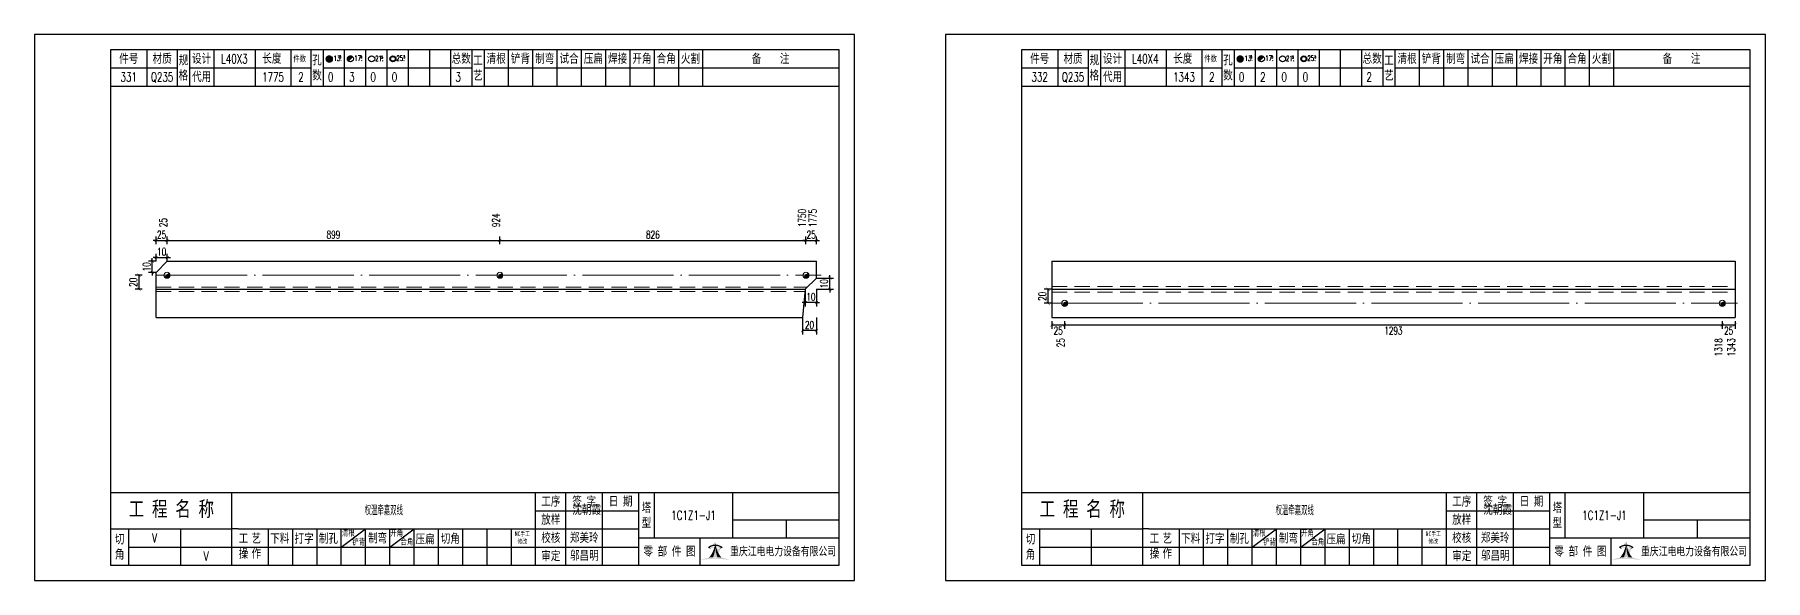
# Model space of a CAD drawing. Header units: millimetres. Extents: x -524 to 9570, y -2481 to 180.
# Drawn here: x 6900 to 7470, y -1200 to -1020 of the extents above; entities that cross this region are included whole.
import ezdxf
from ezdxf.enums import TextEntityAlignment as Align

# ---------------------------------------------------------------- set-up
doc = ezdxf.new("R2010")
doc.units = ezdxf.units.MM
doc.header["$LTSCALE"] = 20
doc.header["$PDMODE"] = 1
doc.linetypes.add('DASHDOT2X', pattern=[1.75, 1.5, -0.125, 0, -0.125])
doc.linetypes.add('HIDDEN', pattern=[0.375, 0.25, -0.125])
for name, color, linetype, lineweight in [('1', 7, 'Continuous', 25), ('11', 1, 'Continuous', 13), ('2', 1, 'HIDDEN', 13), ('5', 7, 'Continuous', 13), ('7', 3, 'DASHDOT2X', 13)]:
    doc.layers.add(name, color=color, linetype=linetype, lineweight=lineweight)
doc.styles.get("Standard").update_dxf_attribs({"font": 'simplex', "width": 0.7, "bigfont": 'gbhzfs.shx'})
doc.styles.add('SYMBOL_TXT', font='txt.shx', dxfattribs={"width": 0.6})
doc.styles.add('TITLE_TXT', font='simplex.shx', dxfattribs={"width": 0.75, "height": 2.5, "bigfont": 'gbhzfs.shx'})
doc.dimstyles.new('dimStyle4', dxfattribs={"dimtxt": 2.5, "dimasz": 1, "dimexe": 1.25, "dimexo": 0, "dimgap": 0.63, "dimtad": 2, "dimzin": 0, "dimdsep": 46, "dimtxsty": 'standard', "dimblk": 'ARCHTICK', "dimblk1": 'ARCHTICK', "dimblk2": 'ARCHTICK', "dimcen": 0.09, "dimadec": 0, "dimazin": 0, "dimtfac": 1, "dimtdec": 1, "dimtix": 1, "dimtmove": 2, "dimatfit": 3, "dimfxl": 0, "dimtolj": 1, "dimtzin": 0, "dimarcsym": 0})
doc.dimstyles.get("Standard").update_dxf_attribs({"dimtxt": 2.5, "dimasz": 1, "dimexe": 1.25, "dimexo": 0, "dimgap": 0.63, "dimtad": 1, "dimzin": 0, "dimdsep": 46, "dimtxsty": 'standard', "dimblk": 'ARCHTICK', "dimblk1": 'ARCHTICK', "dimblk2": 'ARCHTICK', "dimcen": 0.09, "dimadec": 0, "dimazin": 0, "dimtfac": 1, "dimtdec": 1, "dimtix": 1, "dimtmove": 2, "dimatfit": 3, "dimfxl": 0, "dimtolj": 1, "dimtzin": 0, "dimarcsym": 0})
pattern_1 = [(0, (-3, 0), (0, 0.0125), [])]

# ---------------------------------------------------------------- blocks, each defined once
blk = doc.blocks.new('M12_HOLE')
h = blk.add_hatch()
h.set_pattern_fill('LINE', scale=0.1, style=0)
h.set_pattern_definition(pattern_1)
h.paths.add_polyline_path([(-5, 0, 1), (-1, 0, 1)])
at = {"color": 7}
blk.add_circle((-3, 0), 2, dxfattribs=at)
at = {"color": 7, "attachment_point": 1, "style": 'SYMBOL_TXT'}
for s, insert, char_height, width in [('13\\f??|b0|i0|c0|p54;.', (-0.1170648347537053, 2.110404609075999), 3.5, 5.707453662650948), ('5', (3.739322910876695, 2.264550918150206), 1.8, 2.930899999712656)]:
    blk.add_mtext(s, dxfattribs=dict(at, insert=insert, char_height=char_height, width=width))
blk = doc.blocks.new('M16_HOLE')
h = blk.add_hatch()
h.set_pattern_fill('LINE', scale=0.1, style=0)
h.set_pattern_definition(pattern_1)
h.paths.add_polyline_path([(-1.585786437626905, 1.414213562373095, 0.668178637919299), (-5, 0, 0.198912367379658), (-4.414213562373095, -1.414213562373095)])
at = {"color": 7}
blk.add_circle((-3, 0), 2, dxfattribs=at)
at = {"color": 7, "attachment_point": 1, "style": 'SYMBOL_TXT'}
for s, insert, char_height, width in [('17.', (-0.443935574240129, 2.13042063441452), 3.5, 6.3164), ('5', (3.564570640825252, 2.25180437378188), 1.8, 1.822)]:
    blk.add_mtext(s, dxfattribs=dict(at, insert=insert, char_height=char_height, width=width))
blk = doc.blocks.new('M20_HOLE')
at = {"color": 7}
blk.add_circle((-3, 0), 2, dxfattribs=at)
at = {"color": 7, "attachment_point": 1, "style": 'SYMBOL_TXT'}
for s, insert, char_height, width in [('21.', (-0.6868754558352066, 2.009036737063269), 3.5, 6.0735), ('5', (3.321630759230175, 2.009036737063269), 1.8, 1.4576)]:
    blk.add_mtext(s, dxfattribs=dict(at, insert=insert, char_height=char_height, width=width))
blk = doc.blocks.new('M24_HOLE')
at = {"color": 7}
for radius in [2, 1.5]:
    blk.add_circle((-3, 0), radius, dxfattribs=at)
at = {"color": 7, "attachment_point": 1, "style": 'SYMBOL_TXT'}
for s, insert, char_height, width in [('25.', (-0.6868754558352066, 2.13042063441452), 3.5, 2.4294), ('5', (3.928980201610216, 2.25180437378188), 1.8, 1.9435)]:
    blk.add_mtext(s, dxfattribs=dict(at, insert=insert, char_height=char_height, width=width))
blk = doc.blocks.new('A$C1E394B87')
for p, q in [((270, 180), (0, 180)), ((0, 180), (0, 0)), ((270, 0), (270, 180)), ((0, 0), (270, 0))]:
    blk.add_line(p, q)
blk = doc.blocks.new('JgCard')
h = blk.add_hatch(color=256)
edge = h.paths.add_edge_path()
edge.add_arc((223.8016524729837, -21.84717885384339), 29.00860721842082, 79.81716678233735, 89.27812697573944)
edge.add_arc((224.5325955616654, -21.84717885384339), 29.00860721842082, 90.72187302426055, 100.1828332176626)
edge.add_arc((224.0279874541857, -3.830853464385541), 11.50536553551401, 89.30709440376557, 113.6959925615352, ccw=False)
edge.add_arc((224.3062605804644, -3.830853464385541), 11.50536553551401, 66.30400743846491, 90.69290559623443, ccw=False)
edge = h.paths.add_edge_path()
edge.add_arc((233.0302112674253, 13.18449056462987), 8.873034629199061, 191.5208225546964, 219.6965150385776)
edge.add_arc((215.3040367672247, 13.18449056462987), 8.873034629199061, 320.3034849614224, 348.4791774453036)
edge.add_arc((214.0326012329333, 11.43447699248611), 10.13453382683302, 338.1301204334909, 359.9154198731663)
edge.add_arc((234.3016468017167, 11.43447699248611), 10.13453382683302, 180.0845801266699, 201.8698795665091)
edge.add_line((225.937925765641, 10.90576856469295), (225.6552856147136, 10.35609493506945))
edge.add_arc((224.1679533083088, 7.853493107532699), 3.957321353349253, 91.41975307934291, 127.4827228769255)
edge.add_arc((215.3040367672247, 13.18449056462987), 8.873034629199061, 351.0860103832611, 357.2867084751834)
edge.add_line((222.396322269009, 10.90576856469295), (222.6789624199364, 10.35609493506945))
edge.add_line((222.6789624199364, 10.35609493506945), (221.7697188924139, 10.86032854938844))
edge.add_line((225.6552856147136, 10.35609493506945), (226.5654915637542, 10.86086227359522))
edge.add_arc((224.2330238305049, 7.883670059543192), 3.536460377387214, 93.80567765797379, 121.2894356209631)
edge.add_arc((224.1012242041452, 7.883670059543192), 3.536460377387214, 58.7105643790368, 86.1943223420262)
edge.add_arc((224.1679533083088, 7.853493107532699), 3.957321353349253, 52.53023982105776, 88.60436076552203)
edge.add_arc((233.0302112674253, 13.18449056462987), 8.873034629199061, 182.7132915248167, 188.9137221835162)
edge.add_line((224.1671240173246, 11.44943760304955), (224.1671240173246, 11.41951638194644))
blk.add_hatch(color=256).paths.add_polyline_path([(224.1671240173246, 11.41951638190653, 0.09534363958971465), (224.8964730213393, 7.65936347788454, -0.02857973389665951), (226.2029576453306, 7.517096850535836, -0.1235627947319866), (224.3359488967444, 11.41233217421416, -0.1204986991669159), (225.937925765641, 10.90576856469295), (225.6552856147136, 10.35609493506945), (226.5654915637542, 10.86086227359522, 0.5402417223769541), (226.575360567148, 10.99431825130466, 0.158715983985349), (224.2643381876442, 11.80964050730302, -0.02706108524003999), (224.1671240173246, 12.76445731824299, -0.02706225299216489), (224.0699034296731, 11.80959959181416, 0.1586661026302013), (221.7598355252794, 10.99377351487396, 0.5401762534625951), (221.7697205382283, 10.86032763670437, -5.881062471050359e-06), (221.7697188924139, 10.86032854938844), (222.6789624199364, 10.35609493506945), (222.396322269009, 10.90576856469295, -0.1204986991669226), (223.9982991379056, 11.41233217421416, -0.1235627947319868), (222.1312903893195, 7.517096850535836, -0.0285797338966575), (223.4377750133108, 7.65936347788454, 0.09534363958971454)])
for p, q in [((265, 175), (25, 175)), ((25, 175), (25, 5)), ((37, 175), (37, 163)), ((47, 175), (47, 163)), ((51, 175), (51, 163)), ((59, 175), (59, 163)), ((72.61005959575064, 175), (72.61005959575061, 163)), ((84.43573710762382, 175), (84.43573710762382, 163)), ((91, 175), (91, 163)), ((95, 175), (95, 163)), ((102, 175), (102, 163)), ((109, 175), (109, 163)), ((116, 175), (116, 163)), ((123, 175), (123, 163)), ((130, 175), (130, 163)), ((137, 175), (137, 163)), ((144, 175), (144, 163)), ((148, 175), (148, 163)), ((156, 175), (156, 163)), ((164, 175), (164, 163)), ((172, 175), (172, 163)), ((180, 175), (180, 163)), ((188, 175), (188, 163)), ((196, 175), (196, 163)), ((204, 175), (204, 163)), ((212, 175), (212, 163)), ((220, 175), (220, 163)), ((265, 5), (265, 175)), ((25, 169), (47, 169)), ((51, 168.9999999999999), (91, 168.9999999999999)), ((95, 168.9999999999999), (144, 168.9999999999999)), ((148, 169), (265, 169)), ((25, 163), (265, 163)), ((25, 29), (265, 29)), ((65, 17), (65, 29)), ((165, 5), (165, 29)), ((175, 5), (175, 29)), ((187, 5), (187, 29)), ((199, 5), (199, 29)), ((204, 29), (204, 14)), ((230, 14), (230, 29)), ((165, 23), (199, 23)), ((230, 20), (265, 20)), ((247.5, 20), (247.5, 14)), ((25, 17), (65, 17)), ((31, 5), (31, 17)), ((48, 17), (48, 5)), ((65, 5), (65, 17)), ((67, 17), (65, 17)), ((67, 17), (165, 17)), ((77, 5), (77, 17)), ((85, 5), (85, 17)), ((93, 5), (93, 17)), ((101, 5), (101, 17)), ((101, 11), (109, 17)), ((109, 5), (109, 17)), ((117, 5), (117, 17)), ((117, 11), (125, 17)), ((125, 5), (125, 17)), ((133, 5), (133, 17)), ((141, 5), (141, 17)), ((149, 5), (149, 17)), ((157, 5), (157, 17)), ((165, 17), (199, 17)), ((199, 14), (265, 14)), ((219.0802760739607, 14), (219.0802760739607, 5)), ((31, 11), (65, 11)), ((65, 11), (165, 11)), ((165, 11), (199, 11)), ((25, 5), (265, 5))]:
    blk.add_line(p, q)
blk.add_lwpolyline([(96.0334779468642, 171.9855941999696, -1), (98.0334779468642, 171.9855941999696, -1)], format="xyb", close=True)
for p in [(65.8050297978753, 166), (145, 96)]:
    blk.add_point(p)
blk.add_blockref('A$C1E394B87', (0, 0))
at = {"xscale": 0.5, "yscale": 0.5, "zscale": 0.5}
for name, p in [('M12_HOLE', (98.5334779468642, 171.9855941999696)), ('M16_HOLE', (105.5, 171.9999999999999)), ('M20_HOLE', (112.5, 171.9999999999999)), ('M24_HOLE', (119.5, 171.9999999999999))]:
    blk.add_blockref(name, p, dxfattribs=at)
at = {"attachment_point": 5, "style": 'TITLE_TXT'}
for s, insert, char_height, width in [('{\\fSimHei|b0|i0|c134|p2;件号}', (31, 172), 3, 15), ('{\\fSimHei|b0|i0|c134|p2;材质}', (42, 172), 3, 8), ('{\\fSimHei|b0|i0|c134|p2;规格}', (49, 169), 3, 4), ('{\\fSimHei|b0|i0|c134|p2;设计}', (55, 171.9999999999999), 3, 8.000000000000014), ('{\\fSimHei|b0|i0|c134|p2;长度}', (78.11684221050325, 172.0531705390044), 3, 8), ('{\\fSimHei|b0|i0|c134|p2;件数}', (87.3041250533895, 171.9999999999999), 2, 8.8244), ('{\\fSimHei|b0|i0|c134|p2;孔数}', (93, 169), 3, 4), ('{\\fSimHei|b0|i0|c134|p2;总数}', (140.5, 171.9999999999999), 3, 7), ('{\\fSimHei|b0|i0|c134|p2;工\\P艺}', (146, 169), 3, 4), ('{\\fSimHei|b0|i0|c134|p2;清根}', (152, 172), 3, 8), ('{\\fSimHei|b0|i0|c134|p2;铲背}', (160, 172), 3, 8), ('{\\fSimHei|b0|i0|c134|p2;制弯}', (168, 172), 3, 8.000000000000028), ('{\\fSimHei|b0|i0|c134|p2;试合}', (176, 172), 3, 8), ('{\\fSimHei|b0|i0|c134|p2;压扁}', (184, 172), 3, 8), ('{\\fSimHei|b0|i0|c134|p2;焊接}', (192, 172), 3, 8), ('{\\fSimHei|b0|i0|c134|p2;开角}', (200, 172), 3, 8.000000000000057), ('{\\fSimHei|b0|i0|c134|p2;合角}', (208, 172), 3, 8), ('{\\fSimHei|b0|i0|c134|p2;火割}', (216, 172), 3, 8), ('{\\fSimHei|b0|i0|c134|p2;备    注}', (242.3967818627186, 171.9765054582008), 3, 22), ('{\\fSimHei|b0|i0|c134|p2;代用}', (55, 166), 3, 8), ('{\\fSimHei|b0|i0|c134|p2;工 程 名 称}', (45.04268864723963, 23.33842704880232), 5, 47.33333333333334), ('{\\fSimHei|b0|i0|c134|p2;工序}', (170, 26), 3, 10), ('{\\fSimHei|b0|i0|c134|p2;签 字}', (181, 26), 3, 12), ('{\\fSimHei|b0|i0|c134|p2;^I沈朝霞}', (181.0520504248258, 23.27747906449889), 3, 12), ('{\\fSimHei|b0|i0|c134|p2;日 期}', (193, 26), 3, 12), ('{\\fSimHei|b0|i0|c134|p2;塔\\P型}', (201.5, 21.5), 3, 5.000000000000028), ('{\\fSimHei|b0|i0|c134|p2;放样}', (170, 20), 3, 10), ('{\\fSimHei|b0|i0|c134|p2;切\\P角}', (28, 11), 3, 6.000000000000004), ('{\\fSimHei|b0|i0|c134|p2;工\\P操}', (68.78408056366106, 11.29930144135182), 3, 6.000000000000004), ('{\\fSimHei|b0|i0|c134|p2;艺\\P作}', (73.01340619218274, 11.29930144135182), 3, 6.000000000000004), ('{\\fSimHei|b0|i0|c134|p2;下料}', (80.74376492044746, 13.75191016783555), 3, 8), ('{\\fSimHei|b0|i0|c134|p2;打字}', (88.74376492044746, 13.75191016783555), 3, 8), ('{\\fSimHei|b0|i0|c134|p2;制孔}', (96.74376492044746, 13.75191016783555), 3, 8.000000000000028), ('{\\fSimHei|b0|i0|c134|p2;清根}', (103.3080888185272, 15.56254542211099), 2, 8), ('{\\fSimHei|b0|i0|c134|p2;铲背}', (106.6982872637203, 12.58010217278223), 2, 8), ('{\\fSimHei|b0|i0|c134|p2;制弯}', (112.9524832210667, 13.86807755023182), 3, 8.000000000000028), ('{\\fSimHei|b0|i0|c134|p2;开角}', (119.2123351337376, 15.54156681030855), 2, 8.000000000000057), ('{\\fSimHei|b0|i0|c134|p2;合角}', (122.601153766583, 12.67610618408509), 2, 8), ('{\\fSimHei|b0|i0|c134|p2;压扁}', (128.5896913500159, 13.56672241423536), 3, 8), ('{\\fSimHei|b0|i0|c134|p2;切角}', (136.8970089545677, 13.6938446517654), 3, 8), ('{\\fSimHei|b0|i0|c134|p2;NC手工修改}', (160.6311373906198, 14.05820252967675), 1.5, 6.204069777279955), ('{\\fSimHei|b0|i0|c134|p2;校核}', (170, 14), 3, 10.00000000000003), ('{\\fSimHei|b0|i0|c134|p2;郑美玲}', (181, 14), 3, 12), ('{\\fSimHei|b0|i0|c134|p2;零 部 件 图}', (209.0827348158753, 9.5), 3, 30.76131175444226), ('{\\fSimHei|b0|i0|c134|p2;重庆江电电力设备有限公司}', (246.5086378857131, 9.475432444103376), 2.772000000000001, 63.29400000000002), ('{\\fSimHei|b0|i0|c134|p2;审定}', (170, 8), 3, 10), ('{\\fSimHei|b0|i0|c134|p2;邬昌明}', (181.0428184060297, 8.12303372435349), 3, 12)]:
    blk.add_mtext(s, dxfattribs=dict(at, insert=insert, char_height=char_height, width=width))
blk = doc.blocks.new('M16')
for p, q in [((-0.7071067811865476, -0.7071067811865476), (0.7071067811865475, 0.7071067811865475)), ((-0.4, 4.898425415289509e-17), (0.4, 0)), ((2.449212707644755e-17, 0.4), (0, -0.4))]:
    blk.add_line(p, q)
blk.add_circle((0, 0), 1)
for centre, radius, end in [((0, 0), 0.8, 45.00000000000001), ((0, 0), 0.6, 45.00000000000001), ((0, 0), 0.4, 45.00000000000001), ((-5.551115123125783e-17, -5.551115123125783e-17), 0.2, 45)]:
    blk.add_arc(centre, radius, 225, end)
blk = doc.blocks.new('_ArchTick')
at = {"color": 0, "linetype": 'ByBlock', "const_width": 0.15}
blk.add_lwpolyline([(-0.5, -0.5), (0.5, 0.5)], dxfattribs=at)
blk = doc.blocks.new('*D835')
at = {"layer": '11', "color": 0, "lineweight": -2}
for p, q in [((6939.999996296785, -1087.875012380202), (6938.999996296785, -1087.875012380202)), ((6939.999996296785, -1089.125012380202), (6939.999996296785, -1086.625012380202)), ((6939.999996296785, -1087.875012380202), (6943.599996296784, -1087.875012380202)), ((6943.599996296784, -1089.125012380202), (6943.599996296784, -1086.625012380202)), ((6943.599996296784, -1087.875012380202), (6944.599996296784, -1087.875012380202))]:
    blk.add_line(p, q, dxfattribs=at)
at = {"layer": 'Defpoints', "color": 0}
for p in [(6943.599996296784, -1087.875012380202), (6939.999996296785, -1089.125012380202), (6943.599996296784, -1089.125012380202)]:
    blk.add_point(p, dxfattribs=at)
at = {"layer": '11', "color": 0, "lineweight": -2}
blk.add_blockref('_ArchTick', (6939.999996296785, -1087.875012380202), dxfattribs=at)
at = {"layer": '11', "color": 0, "lineweight": -2, "rotation": 180}
blk.add_blockref('_ArchTick', (6943.599996296784, -1087.875012380202), dxfattribs=at)
at = {"layer": '11', "color": 0, "insert": (6941.799996296784, -1085.995012380202), "char_height": 2.5, "attachment_point": 5}
blk.add_mtext('\\A1;25', dxfattribs=at)
blk = doc.blocks.new('*D838')
at = {"layer": '11', "color": 0, "lineweight": -2}
for p, q in [((7153.999996296785, -1087.875012380202), (7152.999996296785, -1087.875012380202)), ((7153.999996296785, -1089.125012380202), (7153.999996296785, -1086.625012380202)), ((7153.999996296785, -1087.875012380202), (7157.499996296785, -1087.875012380202)), ((7157.499996296785, -1089.125012380202), (7157.499996296785, -1086.625012380202)), ((7157.499996296785, -1087.875012380202), (7158.499996296785, -1087.875012380202))]:
    blk.add_line(p, q, dxfattribs=at)
at = {"layer": 'Defpoints', "color": 0}
for p in [(7157.499996296785, -1087.875012380202), (7153.999996296785, -1089.125012380202), (7157.499996296785, -1089.125012380202)]:
    blk.add_point(p, dxfattribs=at)
at = {"layer": '11', "color": 0, "lineweight": -2}
blk.add_blockref('_ArchTick', (7153.999996296785, -1087.875012380202), dxfattribs=at)
at = {"layer": '11', "color": 0, "lineweight": -2, "rotation": 180}
blk.add_blockref('_ArchTick', (7157.499996296785, -1087.875012380202), dxfattribs=at)
at = {"layer": '11', "color": 0, "insert": (7155.749996296785, -1085.995012380202), "char_height": 2.5, "attachment_point": 5}
blk.add_mtext('\\A1;25', dxfattribs=at)
blk = doc.blocks.new('*D839')
at = {"layer": '11', "color": 0, "lineweight": -2}
for p, q in [((6938.749996296785, -1094.750012380202), (6938.749996296785, -1093.750012380202)), ((6939.999996296785, -1094.750012380202), (6937.499996296785, -1094.750012380202)), ((6939.999996296785, -1098.450012380202), (6937.499996296785, -1098.450012380202)), ((6938.749996296785, -1098.450012380202), (6938.749996296785, -1094.750012380202)), ((6938.749996296785, -1098.450012380202), (6938.749996296785, -1099.450012380202))]:
    blk.add_line(p, q, dxfattribs=at)
at = {"layer": 'Defpoints', "color": 0}
for p in [(6938.749996296785, -1094.750012380202), (6939.999996296785, -1094.750012380202), (6939.999996296785, -1098.450012380202)]:
    blk.add_point(p, dxfattribs=at)
at = {"layer": '11', "color": 0, "lineweight": -2}
for p, rotation in [((6938.749996296785, -1094.750012380202), 270), ((6938.749996296785, -1098.450012380202), 90)]:
    blk.add_blockref('_ArchTick', p, dxfattribs=dict(at, rotation=rotation))
at = {"layer": '11', "color": 0, "insert": (6936.869996296785, -1096.600012380201), "char_height": 2.5, "attachment_point": 5, "rotation": 90}
blk.add_mtext('\\A1;10', dxfattribs=at)
blk = doc.blocks.new('*D840')
at = {"layer": '11', "color": 0, "lineweight": -2}
for p, q in [((6939.999996296785, -1093.500012380202), (6938.999996296785, -1093.500012380202)), ((6939.999996296785, -1094.750012380202), (6939.999996296785, -1092.250012380202)), ((6939.999996296785, -1093.500012380202), (6943.699996296786, -1093.500012380202)), ((6943.699996296786, -1094.750012380202), (6943.699996296786, -1092.250012380202)), ((6943.699996296786, -1093.500012380202), (6944.699996296786, -1093.500012380202))]:
    blk.add_line(p, q, dxfattribs=at)
at = {"layer": 'Defpoints', "color": 0}
for p in [(6943.699996296786, -1093.500012380202), (6939.999996296785, -1094.750012380202), (6943.699996296786, -1094.750012380202)]:
    blk.add_point(p, dxfattribs=at)
at = {"layer": '11', "color": 0, "lineweight": -2}
blk.add_blockref('_ArchTick', (6939.999996296785, -1093.500012380202), dxfattribs=at)
at = {"layer": '11', "color": 0, "lineweight": -2, "rotation": 180}
blk.add_blockref('_ArchTick', (6943.699996296786, -1093.500012380202), dxfattribs=at)
at = {"layer": '11', "color": 0, "insert": (6941.849996296785, -1091.620012380202), "char_height": 2.5, "attachment_point": 5}
blk.add_mtext('\\A1;10', dxfattribs=at)
blk = doc.blocks.new('*D841')
at = {"layer": '11', "color": 0, "lineweight": -2}
for p, q in [((7152.874996296785, -1113.250012380202), (7152.874996296785, -1118.875012380202)), ((7157.499996296785, -1113.250012380202), (7157.499996296785, -1118.875012380202)), ((7157.499996296785, -1117.625012380202), (7152.874996296785, -1117.625012380202))]:
    blk.add_line(p, q, dxfattribs=at)
at = {"layer": 'Defpoints', "color": 0}
for p in [(7152.874996296785, -1113.250012380202), (7157.499996296785, -1113.250012380202), (7152.874996296785, -1117.625012380202)]:
    blk.add_point(p, dxfattribs=at)
at = {"layer": '11', "color": 0, "lineweight": -2, "rotation": 180}
blk.add_blockref('_ArchTick', (7152.874996296785, -1117.625012380202), dxfattribs=at)
at = {"layer": '11', "color": 0, "lineweight": -2}
blk.add_blockref('_ArchTick', (7157.499996296785, -1117.625012380202), dxfattribs=at)
at = {"layer": '11', "color": 0, "insert": (7155.187496296785, -1115.745012380202), "char_height": 2.5, "attachment_point": 5}
blk.add_mtext('\\A1;20', dxfattribs=at)
blk = doc.blocks.new('*D842')
at = {"layer": '11', "color": 0, "lineweight": -2}
for p, q in [((7153.799996296784, -1104.000012380202), (7153.799996296784, -1109.625012380202)), ((7157.499996296785, -1104.000012380202), (7157.499996296785, -1109.625012380202)), ((7153.799996296784, -1108.375012380202), (7152.799996296784, -1108.375012380202)), ((7157.499996296785, -1108.375012380202), (7153.799996296784, -1108.375012380202)), ((7157.499996296785, -1108.375012380202), (7158.499996296785, -1108.375012380202))]:
    blk.add_line(p, q, dxfattribs=at)
at = {"layer": 'Defpoints', "color": 0}
for p in [(7153.799996296784, -1104.000012380202), (7157.499996296785, -1104.000012380202), (7153.799996296784, -1108.375012380202)]:
    blk.add_point(p, dxfattribs=at)
at = {"layer": '11', "color": 0, "lineweight": -2}
blk.add_blockref('_ArchTick', (7153.799996296784, -1108.375012380202), dxfattribs=at)
at = {"layer": '11', "color": 0, "lineweight": -2, "rotation": 180}
blk.add_blockref('_ArchTick', (7157.499996296785, -1108.375012380202), dxfattribs=at)
at = {"layer": '11', "color": 0, "insert": (7155.649996296785, -1106.495012380202), "char_height": 2.5, "attachment_point": 5}
blk.add_mtext('\\A1;10', dxfattribs=at)
blk = doc.blocks.new('*D843')
at = {"layer": '11', "color": 0, "lineweight": -2}
for p, q in [((7161.874996296785, -1100.300012380202), (7161.874996296785, -1099.300012380202)), ((7157.499996296785, -1100.300012380202), (7163.124996296785, -1100.300012380202)), ((7157.499996296785, -1104.000012380202), (7163.124996296785, -1104.000012380202)), ((7161.874996296785, -1104.000012380202), (7161.874996296785, -1100.300012380202)), ((7161.874996296785, -1104.000012380202), (7161.874996296785, -1105.000012380202))]:
    blk.add_line(p, q, dxfattribs=at)
at = {"layer": 'Defpoints', "color": 0}
for p in [(7157.499996296785, -1100.300012380202), (7157.499996296785, -1104.000012380202), (7161.874996296785, -1100.300012380202)]:
    blk.add_point(p, dxfattribs=at)
at = {"layer": '11', "color": 0, "lineweight": -2}
for p, rotation in [((7161.874996296785, -1100.300012380202), 270), ((7161.874996296785, -1104.000012380202), 90)]:
    blk.add_blockref('_ArchTick', p, dxfattribs=dict(at, rotation=rotation))
at = {"layer": '11', "color": 0, "insert": (7159.994996296785, -1102.150012380201), "char_height": 2.5, "attachment_point": 5, "rotation": 90}
blk.add_mtext('\\A1;10', dxfattribs=at)
blk = doc.blocks.new('*D844')
at = {"layer": '1', "color": 0, "lineweight": -2}
for p, q in [((6935.374996296785, -1099.375012380202), (6933.124996296785, -1099.375012380202)), ((6934.374996296785, -1099.375012380202), (6934.374996296785, -1104.000012380202)), ((6935.374996296785, -1104.000012380202), (6933.124996296785, -1104.000012380202))]:
    blk.add_line(p, q, dxfattribs=at)
at = {"layer": 'Defpoints', "color": 0}
for p in [(6935.374996296785, -1099.375012380202), (6934.374996296785, -1104.000012380202), (6935.374996296785, -1104.000012380202)]:
    blk.add_point(p, dxfattribs=at)
at = {"layer": '1', "color": 0, "lineweight": -2}
for p, rotation in [((6934.374996296785, -1099.375012380202), 90), ((6934.374996296785, -1104.000012380202), 270)]:
    blk.add_blockref('_ArchTick', p, dxfattribs=dict(at, rotation=rotation))
at = {"layer": '1', "color": 0, "insert": (6932.494996296785, -1101.687512380201), "char_height": 2.5, "attachment_point": 5, "rotation": 90}
blk.add_mtext('\\A1;20', dxfattribs=at)
blk = doc.blocks.new('*D845')
at = {"layer": '11', "color": 0, "lineweight": -2}
for p, q in [((7234.999996296785, -1114.500012380202), (7234.999996296785, -1117.000012380202)), ((7234.999996296785, -1115.750012380202), (7239.18827041025, -1115.750012380202)), ((7239.18827041025, -1114.500012380202), (7239.18827041025, -1117.000012380202))]:
    blk.add_line(p, q, dxfattribs=at)
at = {"layer": 'Defpoints', "color": 0}
for p in [(7234.999996296785, -1114.500012380202), (7239.18827041025, -1114.500012380202), (7239.18827041025, -1115.750012380202)]:
    blk.add_point(p, dxfattribs=at)
at = {"layer": '11', "color": 0, "lineweight": -2, "rotation": 180}
blk.add_blockref('_ArchTick', (7234.999996296785, -1115.750012380202), dxfattribs=at)
at = {"layer": '11', "color": 0, "lineweight": -2}
blk.add_blockref('_ArchTick', (7239.18827041025, -1115.750012380202), dxfattribs=at)
at = {"layer": '11', "color": 0, "insert": (7237.094133353517, -1117.630012380202), "char_height": 2.5, "attachment_point": 5}
blk.add_mtext('\\A1;25', dxfattribs=at)
blk = doc.blocks.new('*D846')
at = {"layer": '11', "color": 0, "lineweight": -2}
for p, q in [((7239.18827041025, -1114.500012380202), (7239.18827041025, -1117.000012380202)), ((7239.18827041025, -1115.750012380202), (7455.80580755874, -1115.750012380202)), ((7455.80580755874, -1114.500012380202), (7455.80580755874, -1117.000012380202))]:
    blk.add_line(p, q, dxfattribs=at)
at = {"layer": 'Defpoints', "color": 0}
for p in [(7239.18827041025, -1114.500012380202), (7455.80580755874, -1114.500012380202), (7455.80580755874, -1115.750012380202)]:
    blk.add_point(p, dxfattribs=at)
at = {"layer": '11', "color": 0, "lineweight": -2, "rotation": 180}
blk.add_blockref('_ArchTick', (7239.18827041025, -1115.750012380202), dxfattribs=at)
at = {"layer": '11', "color": 0, "lineweight": -2}
blk.add_blockref('_ArchTick', (7455.80580755874, -1115.750012380202), dxfattribs=at)
at = {"layer": '11', "color": 0, "insert": (7347.497038984495, -1117.630012380202), "char_height": 2.5, "attachment_point": 5}
blk.add_mtext('\\A1;1293', dxfattribs=at)
blk = doc.blocks.new('*D847')
at = {"layer": '11', "color": 0, "lineweight": -2}
for p, q in [((7455.80580755874, -1114.500012380202), (7455.80580755874, -1117.000012380202)), ((7455.80580755874, -1115.750012380202), (7459.999996296785, -1115.750012380202)), ((7459.999996296785, -1114.500012380202), (7459.999996296785, -1117.000012380202))]:
    blk.add_line(p, q, dxfattribs=at)
at = {"layer": 'Defpoints', "color": 0}
for p in [(7455.80580755874, -1114.500012380202), (7459.999996296785, -1114.500012380202), (7459.999996296785, -1115.750012380202)]:
    blk.add_point(p, dxfattribs=at)
at = {"layer": '11', "color": 0, "lineweight": -2, "rotation": 180}
blk.add_blockref('_ArchTick', (7455.80580755874, -1115.750012380202), dxfattribs=at)
at = {"layer": '11', "color": 0, "lineweight": -2}
blk.add_blockref('_ArchTick', (7459.999996296785, -1115.750012380202), dxfattribs=at)
at = {"layer": '11', "color": 0, "insert": (7457.902901927762, -1117.630012380202), "char_height": 2.5, "attachment_point": 5}
blk.add_mtext('\\A1;25', dxfattribs=at)

msp = doc.modelspace()

# ---------------------------------------------------------------- linework, layer by layer
at = {"layer": '1'}
for p, q in [((6939.999996296785, -1098.450012380202), (6943.699996296786, -1094.750012380202)), ((6939.999996296785, -1104.000012380202), (6939.999996296785, -1098.450012380202)), ((6943.699996296786, -1094.750012380202), (7157.499996296785, -1094.750012380202)), ((7157.499996296785, -1100.300012380202), (7157.499996296785, -1094.750012380202)), ((7234.999996296785, -1094.750012380202), (7234.999996296785, -1113.250012380202)), ((7234.999996296785, -1094.750012380202), (7459.999996296785, -1094.750012380202)), ((7459.999996296785, -1094.750012380202), (7459.999996296785, -1113.250012380202)), ((6939.999996296785, -1113.250012380202), (6939.999996296785, -1104.000012380202)), ((6939.999996296785, -1104.000012380202), (7153.799996296784, -1104.000012380202)), ((7153.799996296784, -1104.000012380202), (7152.874996296785, -1113.250012380202)), ((7157.499996296785, -1100.300012380202), (7153.799996296784, -1104.000012380202)), ((7234.999996296785, -1104.000012380202), (7459.999996296785, -1104.000012380202)), ((6939.999996296785, -1113.250012380202), (7152.874996296785, -1113.250012380202)), ((7234.999996296785, -1113.250012380202), (7459.999996296785, -1113.250012380202))]:
    msp.add_line(p, q, dxfattribs=at)
at = {"layer": '2'}
for p, q in [((6939.999996296785, -1103.306262380202), (7154.493746296786, -1103.306262380202)), ((6939.999996296785, -1104.693762380202), (7153.730621296785, -1104.693762380202)), ((7234.999996296785, -1103.075012380202), (7459.999996296785, -1103.075012380202)), ((7234.999996296785, -1104.925012380202), (7459.999996296785, -1104.925012380202))]:
    msp.add_line(p, q, dxfattribs=at)
at = {"layer": '7'}
for p, q in [((6939.999996296785, -1099.375012380202), (7158.999996296785, -1099.375012380202)), ((7234.999996296785, -1108.625012380202), (7460.80580755874, -1108.625012380202))]:
    msp.add_line(p, q, dxfattribs=at)

# ---------------------------------------------------------------- block references
at = {"layer": '1'}
for p in [(6899.999996296785, -1200.000012380202), (7199.999996296785, -1200.000012380202)]:
    msp.add_blockref('JgCard', p, dxfattribs=at)
at = {"layer": '5'}
for p in [(6943.599996296784, -1099.375012380202), (7053.219588553056, -1099.375012380202), (7153.999996296785, -1099.375012380202), (7239.18827041025, -1108.625012380202), (7455.80580755874, -1108.625012380202)]:
    msp.add_blockref('M16', p, dxfattribs=at)

# ---------------------------------------------------------------- texts
at = {"layer": '1', "width": 0.7}
for s, p in [('L40X3', (6965.805026094662, -1028.000012380202)), ('L40X4', (7265.805026094662, -1028.000012380202)), ('331', (6930.999996296785, -1034.000012380202)), ('Q235', (6941.999996296785, -1034.000012380202)), ('1775', (6978.522894648471, -1034.000012380202)), ('2', (6987.717864850598, -1034.000012380202)), ('0', (6997.499996296785, -1034.000012380202)), ('3', (7004.499996296785, -1034.000012380202)), ('0', (7011.499996296785, -1034.000012380202)), ('0', (7018.499996296785, -1034.000012380202)), ('3', (7039.499996296785, -1034.000012380202)), ('332', (7230.999996296785, -1034.000012380202)), ('Q235', (7241.999996296785, -1034.000012380202)), ('1343', (7278.522894648471, -1034.000012380202)), ('2', (7287.717864850598, -1034.000012380202)), ('0', (7297.499996296785, -1034.000012380202)), ('2', (7304.499996296785, -1034.000012380202)), ('0', (7311.499996296785, -1034.000012380202)), ('0', (7318.499996296785, -1034.000012380202)), ('2', (7339.499996296785, -1034.000012380202)), ('权温牵嘉双线', (7014.999996296785, -1177.000012380202)), ('1C1Z1-J1', (7116.999996296785, -1178.500012380202)), ('权温牵嘉双线', (7314.999996296785, -1177.000012380202)), ('1C1Z1-J1', (7416.999996296785, -1178.500012380202)), ('V', (6939.499996296785, -1186.000012380202)), ('V', (6956.499996296785, -1192.000012380202))]:
    msp.add_text(s, height=3, dxfattribs=at).set_placement(p, align=Align.MIDDLE_CENTER)
for s, p in [('25', (6943.599996296784, -1083.500012380202)), ('924', (7053.219588553056, -1083.500012380202)), ('1750', (7153.999996296785, -1083.500012380202)), ('1775', (7157.499996296785, -1083.500012380202))]:
    msp.add_text(s, height=2.5, rotation=90, dxfattribs=at).set_placement(p)
for s, p in [('25', (7239.18827041025, -1120.125012380202)), ('1318', (7455.80580755874, -1120.125012380202)), ('1343', (7459.999996296785, -1120.125012380202))]:
    msp.add_text(s, height=2.5, rotation=90, dxfattribs=at).set_placement(p, align=Align.RIGHT)

# ---------------------------------------------------------------- dimensions: what is measured, and where the dimension line sits
at = {"layer": '1'}
dim = msp.add_linear_dim(base=(6934.374996296785, -1104.000012380202), p1=(6935.374996296785, -1099.375012380202), p2=(6935.374996296785, -1104.000012380202), angle=90, text='20', dimstyle='standard', override={"dimtxt": 2.5}, dxfattribs=at)
dim.commit()
dim.dimension.update_dxf_attribs({"geometry": '*D844', "text_midpoint": (6932.494996296785, -1101.687512380201)})
msp.add_linear_dim(base=(7233.749996296785, -1104.000012380202), p1=(7234.749996296785, -1108.625012380202), p2=(7234.749996296785, -1104.000012380202), angle=90, text='20', dimstyle='standard', override={"dimtxt": 2.5}, dxfattribs=at).render()
at = {"layer": '11'}
for base, p1, p2, text, dimstyle, picture, middle in [((6943.599996296784, -1087.875012380202), (6939.999996296785, -1089.125012380202), (6943.599996296784, -1089.125012380202), '25', 'standard', '*D835', (6941.799996296784, -1085.995012380202)), ((7157.499996296785, -1087.875012380202), (7153.999996296785, -1089.125012380202), (7157.499996296785, -1089.125012380202), '25', 'standard', '*D838', (7155.749996296785, -1085.995012380202)), ((6943.699996296786, -1093.500012380202), (6939.999996296785, -1094.750012380202), (6943.699996296786, -1094.750012380202), '10', 'standard', '*D840', (6941.849996296785, -1091.620012380202)), ((7153.799996296784, -1108.375012380202), (7157.499996296785, -1104.000012380202), (7153.799996296784, -1104.000012380202), '10', 'standard', '*D842', (7155.649996296785, -1106.495012380202)), ((7152.874996296785, -1117.625012380202), (7157.499996296785, -1113.250012380202), (7152.874996296785, -1113.250012380202), '20', 'standard', '*D841', (7155.187496296785, -1115.745012380202)), ((7239.18827041025, -1115.750012380202), (7234.999996296785, -1114.500012380202), (7239.18827041025, -1114.500012380202), '25', 'dimStyle4', '*D845', (7237.094133353517, -1117.630012380202)), ((7455.80580755874, -1115.750012380202), (7239.18827041025, -1114.500012380202), (7455.80580755874, -1114.500012380202), '1293', 'dimStyle4', '*D846', (7347.497038984495, -1117.630012380202)), ((7459.999996296785, -1115.750012380202), (7455.80580755874, -1114.500012380202), (7459.999996296785, -1114.500012380202), '25', 'dimStyle4', '*D847', (7457.902901927762, -1117.630012380202))]:
    dim = msp.add_linear_dim(base=base, p1=p1, p2=p2, text=text, dimstyle=dimstyle, override={"dimtxt": 2.5}, dxfattribs=at)
    dim.commit()
    dim.dimension.update_dxf_attribs({"geometry": picture, "text_midpoint": middle})
for base, p1, p2, text in [((7053.219588553056, -1087.875012380202), (6943.599996296784, -1089.125012380202), (7053.219588553056, -1089.125012380202), '899'), ((7153.999996296785, -1087.875012380202), (7053.219588553056, -1089.125012380202), (7153.999996296785, -1089.125012380202), '826')]:
    msp.add_linear_dim(base=base, p1=p1, p2=p2, text=text, dimstyle='standard', override={"dimtxt": 2.5}, dxfattribs=at).render()
for base, p1, p2, picture, middle in [((6938.749996296785, -1094.750012380202), (6939.999996296785, -1098.450012380202), (6939.999996296785, -1094.750012380202), '*D839', (6936.869996296785, -1096.600012380201)), ((7161.874996296785, -1100.300012380202), (7157.499996296785, -1104.000012380202), (7157.499996296785, -1100.300012380202), '*D843', (7159.994996296785, -1102.150012380201))]:
    dim = msp.add_linear_dim(base=base, p1=p1, p2=p2, angle=90, text='10', dimstyle='standard', override={"dimtxt": 2.5}, dxfattribs=at)
    dim.commit()
    dim.dimension.update_dxf_attribs({"geometry": picture, "text_midpoint": middle})

doc.saveas('drawing.dxf')
